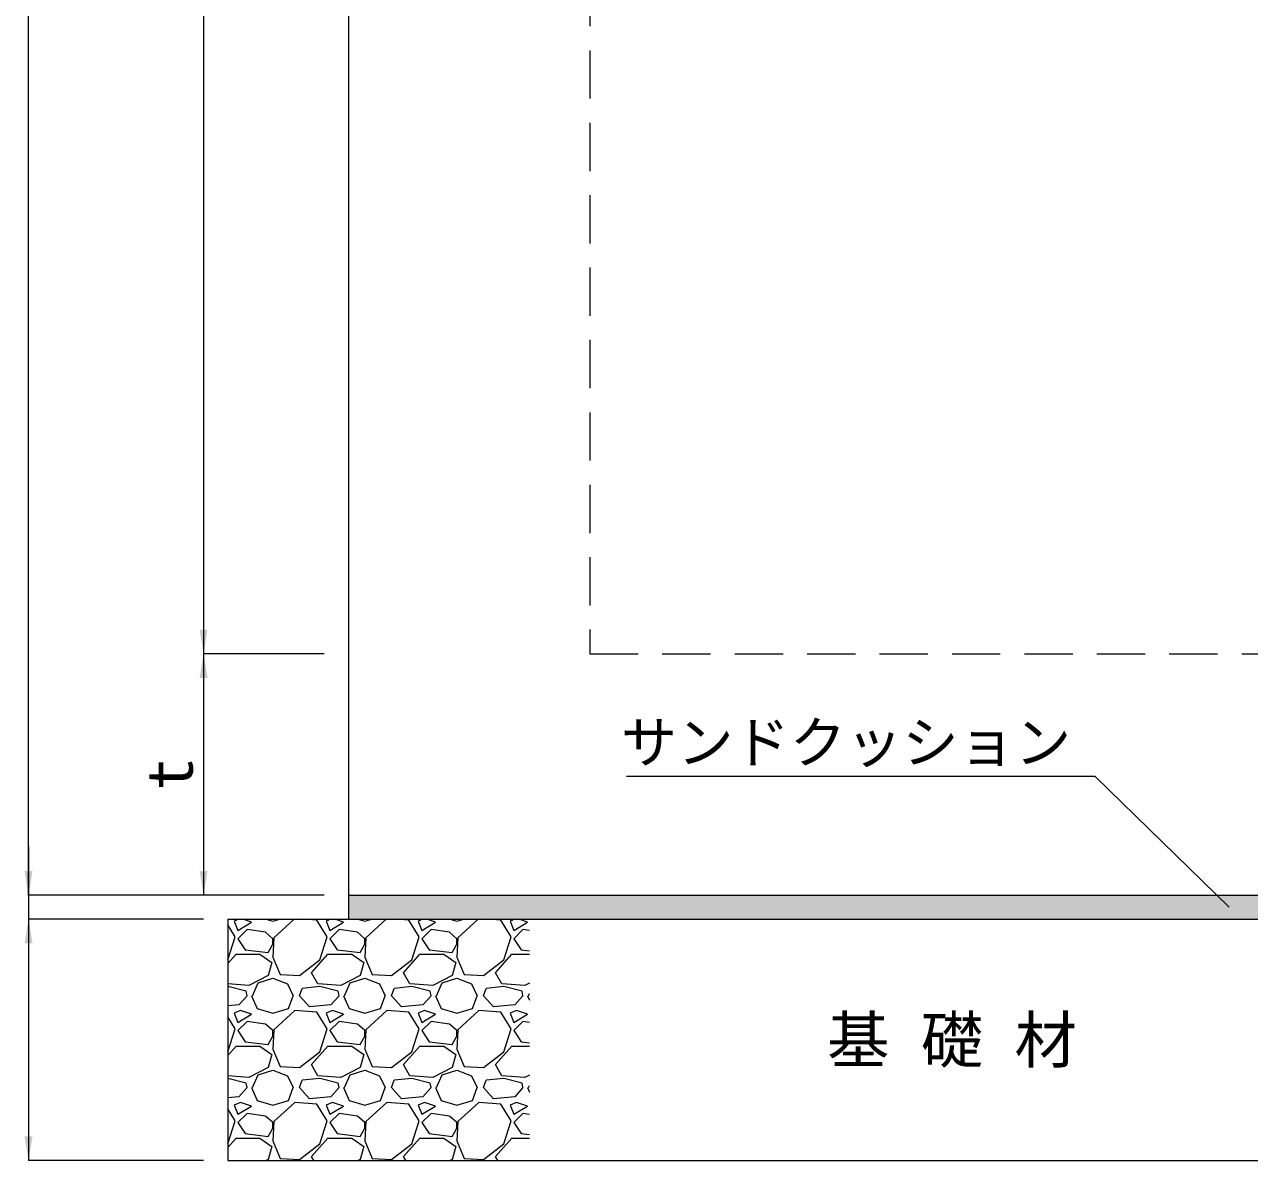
# Model space of a CAD drawing. Units: millimetres at full size; details may follow other scales. Extents: x 77366 to 106166, y -28085 to 6898.
# Drawn here: x 86397 to 87412, y -4197 to -3256 of the extents above; entities that cross this region are included whole.
import ezdxf
from ezdxf.enums import TextEntityAlignment as Align

# ---------------------------------------------------------------- set-up
doc = ezdxf.new("R2010")
doc.units = ezdxf.units.MM
doc.header["$LTSCALE"] = 50
doc.linetypes.add('USER2', pattern=[1.2, 0.8, -0.4])
doc.layers.add('モルタル', color=7, linetype='Continuous')
doc.layers.add('文字', color=7, linetype='Continuous')
for name, color, linetype, lineweight in [('基礎', 7, 'Continuous', 5), ('寸法線', 7, 'Continuous', 13), ('引出線', 4, 'Continuous', 13), ('本体', 2, 'Continuous', 20)]:
    doc.layers.add(name, color=color, linetype=linetype, lineweight=lineweight)
doc.styles.add('ＭＳ ゴシック', font='')
doc.styles.get('ＭＳ ゴシック').set_extended_font_data('MS Gothic')

# ---------------------------------------------------------------- blocks, each defined once
blk = doc.blocks.new('filled_arrow')
at = {"color": 0, "linetype": 'Continuous', "lineweight": -2}
blk.add_solid([(7.5, 1.25), (0, 0), (7.5, -1.25)], dxfattribs=at)

msp = doc.modelspace()

# ---------------------------------------------------------------- hatches: boundary and pattern name
at = {"layer": 'モルタル'}
msp.add_hatch(color=256, dxfattribs=at).paths.add_polyline_path([(87665.8, -3996.94), (87665.8, -3976.94), (86665.8, -3976.94), (86665.8, -3996.94)])

# ---------------------------------------------------------------- linework, layer by layer
at = {"layer": '基礎', "color": 3, "lineweight": 20}
for p, q in [((86565.8, -3996.94), (87765.8, -3996.94)), ((86565.8, -3996.94), (86565.8, -4196.94)), ((86565.8, -4196.94), (87765.8, -4196.94))]:
    msp.add_line(p, q, dxfattribs=at)
at = {"layer": '基礎'}
for p, q in [((86575.11, -3996.94), (86571.15, -3998.64)), ((86585.62, -3999.4), (86578.24, -3996.94)), ((86597.37, -3996.94), (86603.15, -3998.64)), ((86603.15, -3998.64), (86608.93, -3996.94)), ((86620.8, -3996.94), (86603.91, -4012.35)), ((86639.73, -3997.88), (86628.47, -3996.94)), ((86648.11, -4011.59), (86639.73, -3997.88)), ((86651.31, -3996.94), (86647.35, -3998.64)), ((86661.82, -3999.4), (86654.44, -3996.94)), ((86673.57, -3996.94), (86679.35, -3998.64)), ((86679.35, -3998.64), (86685.13, -3996.94)), ((86697, -3996.94), (86680.11, -4012.35)), ((86715.93, -3997.88), (86704.67, -3996.94)), ((86724.31, -4011.59), (86715.93, -3997.88)), ((86727.51, -3996.94), (86723.55, -3998.64)), ((86738.02, -3999.4), (86730.64, -3996.94)), ((86749.77, -3996.94), (86755.55, -3998.64)), ((86755.55, -3998.64), (86761.33, -3996.94)), ((86773.2, -3996.94), (86756.31, -4012.35)), ((86792.13, -3997.88), (86780.87, -3996.94)), ((86800.51, -4011.59), (86792.13, -3997.88)), ((86803.71, -3996.94), (86799.75, -3998.64)), ((86814.22, -3999.4), (86806.84, -3996.94)), ((86571.91, -4011.59), (86565.8, -4001.59)), ((86571.15, -3998.64), (86574.19, -4006.26)), ((86574.19, -4006.26), (86585.62, -3999.4)), ((86581.81, -4005.5), (86574.19, -4013.12)), ((86597.05, -4007.78), (86581.81, -4005.5)), ((86603.15, -4013.12), (86597.05, -4007.78)), ((86647.35, -3998.64), (86650.39, -4006.26)), ((86650.39, -4006.26), (86661.82, -3999.4)), ((86658.01, -4005.5), (86650.39, -4013.12)), ((86673.25, -4007.78), (86658.01, -4005.5)), ((86679.35, -4013.12), (86673.25, -4007.78)), ((86723.55, -3998.64), (86726.59, -4006.26)), ((86726.59, -4006.26), (86738.02, -3999.4)), ((86734.21, -4005.5), (86726.59, -4013.12)), ((86749.45, -4007.78), (86734.21, -4005.5)), ((86755.55, -4013.12), (86749.45, -4007.78)), ((86799.75, -3998.64), (86802.79, -4006.26)), ((86802.79, -4006.26), (86814.22, -3999.4)), ((86810.41, -4005.5), (86802.79, -4013.12)), ((86815.8, -4006.3), (86810.41, -4005.5)), ((86565.81, -4030.64), (86571.91, -4011.59)), ((86574.19, -4013.12), (86580.29, -4022.26)), ((86599.34, -4024.55), (86603.15, -4017.69)), ((86603.91, -4012.35), (86603.15, -4028.36)), ((86603.15, -4017.69), (86603.15, -4013.12)), ((86642.01, -4030.64), (86648.11, -4011.59)), ((86650.39, -4013.12), (86656.49, -4022.26)), ((86675.54, -4024.55), (86679.35, -4017.69)), ((86680.11, -4012.35), (86679.35, -4028.36)), ((86679.35, -4017.69), (86679.35, -4013.12)), ((86718.21, -4030.64), (86724.31, -4011.59)), ((86726.59, -4013.12), (86732.69, -4022.26)), ((86751.74, -4024.55), (86755.55, -4017.69)), ((86756.31, -4012.35), (86755.55, -4028.36)), ((86755.55, -4017.69), (86755.55, -4013.12)), ((86794.41, -4030.64), (86800.51, -4011.59)), ((86802.79, -4013.12), (86808.89, -4022.26)), ((86565.8, -4033.71), (86572.67, -4026.07)), ((86572.67, -4026.07), (86592.48, -4026.07)), ((86580.29, -4022.26), (86599.34, -4024.55)), ((86592.48, -4026.07), (86602.39, -4032.93)), ((86603.15, -4028.36), (86609.25, -4042.83)), ((86635.15, -4041.31), (86648.87, -4026.07)), ((86648.87, -4026.07), (86668.68, -4026.07)), ((86656.49, -4022.26), (86675.54, -4024.55)), ((86668.68, -4026.07), (86678.59, -4032.93)), ((86679.35, -4028.36), (86685.45, -4042.83)), ((86711.35, -4041.31), (86725.07, -4026.07)), ((86725.07, -4026.07), (86744.88, -4026.07)), ((86732.69, -4022.26), (86751.74, -4024.55)), ((86744.88, -4026.07), (86754.79, -4032.93)), ((86755.55, -4028.36), (86761.65, -4042.83)), ((86787.55, -4041.31), (86801.27, -4026.07)), ((86801.27, -4026.07), (86815.8, -4026.07)), ((86808.89, -4022.26), (86815.8, -4023.09)), ((86565.8, -4030.65), (86565.81, -4030.64)), ((86602.39, -4032.93), (86599.34, -4043.6)), ((86625.25, -4043.6), (86642.01, -4030.64)), ((86678.59, -4032.93), (86675.54, -4043.6)), ((86701.45, -4043.6), (86718.21, -4030.64)), ((86754.79, -4032.93), (86751.74, -4043.6)), ((86777.65, -4043.6), (86794.41, -4030.64)), ((86599.34, -4043.6), (86583.34, -4051.98)), ((86590.96, -4049.69), (86603.15, -4045.88)), ((86603.15, -4045.88), (86615.34, -4050.45)), ((86609.25, -4042.83), (86625.25, -4043.6)), ((86640.49, -4050.45), (86635.15, -4041.31)), ((86675.54, -4043.6), (86659.54, -4051.98)), ((86667.16, -4049.69), (86679.35, -4045.88)), ((86679.35, -4045.88), (86691.54, -4050.45)), ((86685.45, -4042.83), (86701.45, -4043.6)), ((86716.69, -4050.45), (86711.35, -4041.31)), ((86751.74, -4043.6), (86735.74, -4051.98)), ((86743.36, -4049.69), (86755.55, -4045.88)), ((86755.55, -4045.88), (86767.74, -4050.45)), ((86761.65, -4042.83), (86777.65, -4043.6)), ((86792.89, -4050.45), (86787.55, -4041.31)), ((86583.34, -4051.98), (86565.8, -4050.57)), ((86565.81, -4052.74), (86565.8, -4052.74)), ((86581.05, -4056.55), (86565.81, -4052.74)), ((86581.81, -4060.36), (86581.05, -4056.55)), ((86586.39, -4060.36), (86590.96, -4049.69)), ((86615.34, -4050.45), (86619.91, -4060.36)), ((86625.25, -4060.36), (86627.53, -4054.26)), ((86642.01, -4052.74), (86627.53, -4054.26)), ((86659.54, -4051.98), (86640.49, -4050.45)), ((86657.25, -4056.55), (86642.01, -4052.74)), ((86658.01, -4060.36), (86657.25, -4056.55)), ((86662.59, -4060.36), (86667.16, -4049.69)), ((86691.54, -4050.45), (86696.11, -4060.36)), ((86701.45, -4060.36), (86703.73, -4054.26)), ((86718.21, -4052.74), (86703.73, -4054.26)), ((86735.74, -4051.98), (86716.69, -4050.45)), ((86733.45, -4056.55), (86718.21, -4052.74)), ((86734.21, -4060.36), (86733.45, -4056.55)), ((86738.79, -4060.36), (86743.36, -4049.69)), ((86767.74, -4050.45), (86772.31, -4060.36)), ((86777.65, -4060.36), (86779.93, -4054.26)), ((86794.41, -4052.74), (86779.93, -4054.26)), ((86811.94, -4051.98), (86792.89, -4050.45)), ((86809.65, -4056.55), (86794.41, -4052.74)), ((86810.41, -4060.36), (86809.65, -4056.55)), ((86815.8, -4049.96), (86811.94, -4051.98)), ((86814.99, -4060.36), (86815.8, -4058.47)), ((86574.96, -4067.98), (86565.8, -4068.78)), ((86581.81, -4060.36), (86574.96, -4067.98)), ((86585.62, -4060.36), (86590.2, -4071.03)), ((86616.1, -4071.03), (86619.91, -4060.36)), ((86633.63, -4069.5), (86625.25, -4060.36)), ((86651.16, -4067.98), (86633.63, -4069.5)), ((86658.01, -4060.36), (86651.16, -4067.98)), ((86661.82, -4060.36), (86666.4, -4071.03)), ((86692.3, -4071.03), (86696.11, -4060.36)), ((86709.83, -4069.5), (86701.45, -4060.36)), ((86727.36, -4067.98), (86709.83, -4069.5)), ((86734.21, -4060.36), (86727.36, -4067.98)), ((86738.02, -4060.36), (86742.6, -4071.03)), ((86768.5, -4071.03), (86772.31, -4060.36)), ((86786.03, -4069.5), (86777.65, -4060.36)), ((86803.56, -4067.98), (86786.03, -4069.5)), ((86810.41, -4060.36), (86803.56, -4067.98)), ((86814.22, -4060.36), (86815.8, -4064.03)), ((86571.91, -4087.79), (86565.8, -4077.79)), ((86576.48, -4072.55), (86571.15, -4074.84)), ((86571.15, -4074.84), (86574.19, -4082.46)), ((86574.19, -4082.46), (86585.62, -4075.6)), ((86585.62, -4075.6), (86576.48, -4072.55)), ((86590.2, -4071.03), (86603.15, -4074.84)), ((86603.15, -4074.84), (86616.1, -4071.03)), ((86621.44, -4072.55), (86603.91, -4088.55)), ((86639.73, -4074.08), (86621.44, -4072.55)), ((86648.11, -4087.79), (86639.73, -4074.08)), ((86652.68, -4072.55), (86647.35, -4074.84)), ((86647.35, -4074.84), (86650.39, -4082.46)), ((86650.39, -4082.46), (86661.82, -4075.6)), ((86661.82, -4075.6), (86652.68, -4072.55)), ((86666.4, -4071.03), (86679.35, -4074.84)), ((86679.35, -4074.84), (86692.3, -4071.03)), ((86697.64, -4072.55), (86680.11, -4088.55)), ((86715.93, -4074.08), (86697.64, -4072.55)), ((86724.31, -4087.79), (86715.93, -4074.08)), ((86728.88, -4072.55), (86723.55, -4074.84)), ((86723.55, -4074.84), (86726.59, -4082.46)), ((86726.59, -4082.46), (86738.02, -4075.6)), ((86738.02, -4075.6), (86728.88, -4072.55)), ((86742.6, -4071.03), (86755.55, -4074.84)), ((86755.55, -4074.84), (86768.5, -4071.03)), ((86773.84, -4072.55), (86756.31, -4088.55)), ((86792.13, -4074.08), (86773.84, -4072.55)), ((86800.51, -4087.79), (86792.13, -4074.08)), ((86805.08, -4072.55), (86799.75, -4074.84)), ((86799.75, -4074.84), (86802.79, -4082.46)), ((86802.79, -4082.46), (86814.22, -4075.6)), ((86814.22, -4075.6), (86805.08, -4072.55)), ((86565.81, -4106.84), (86571.91, -4087.79)), ((86581.81, -4081.7), (86574.19, -4089.32)), ((86574.19, -4089.32), (86580.29, -4098.46)), ((86597.05, -4083.98), (86581.81, -4081.7)), ((86603.15, -4089.32), (86597.05, -4083.98)), ((86603.91, -4088.55), (86603.15, -4104.56)), ((86603.15, -4093.89), (86603.15, -4089.32)), ((86642.01, -4106.84), (86648.11, -4087.79)), ((86658.01, -4081.7), (86650.39, -4089.32)), ((86650.39, -4089.32), (86656.49, -4098.46)), ((86673.25, -4083.98), (86658.01, -4081.7)), ((86679.35, -4089.32), (86673.25, -4083.98)), ((86680.11, -4088.55), (86679.35, -4104.56)), ((86679.35, -4093.89), (86679.35, -4089.32)), ((86718.21, -4106.84), (86724.31, -4087.79)), ((86734.21, -4081.7), (86726.59, -4089.32)), ((86726.59, -4089.32), (86732.69, -4098.46)), ((86749.45, -4083.98), (86734.21, -4081.7)), ((86755.55, -4089.32), (86749.45, -4083.98)), ((86756.31, -4088.55), (86755.55, -4104.56)), ((86755.55, -4093.89), (86755.55, -4089.32)), ((86794.41, -4106.84), (86800.51, -4087.79)), ((86810.41, -4081.7), (86802.79, -4089.32)), ((86802.79, -4089.32), (86808.89, -4098.46)), ((86815.8, -4082.5), (86810.41, -4081.7)), ((86580.29, -4098.46), (86599.34, -4100.75)), ((86599.34, -4100.75), (86603.15, -4093.89)), ((86656.49, -4098.46), (86675.54, -4100.75)), ((86675.54, -4100.75), (86679.35, -4093.89)), ((86732.69, -4098.46), (86751.74, -4100.75)), ((86751.74, -4100.75), (86755.55, -4093.89)), ((86808.89, -4098.46), (86815.8, -4099.29)), ((86565.8, -4109.91), (86572.67, -4102.27)), ((86565.8, -4106.85), (86565.81, -4106.84)), ((86572.67, -4102.27), (86592.48, -4102.27)), ((86592.48, -4102.27), (86602.39, -4109.13)), ((86602.39, -4109.13), (86599.34, -4119.8)), ((86603.15, -4104.56), (86609.25, -4119.03)), ((86625.25, -4119.8), (86642.01, -4106.84)), ((86635.15, -4117.51), (86648.87, -4102.27)), ((86648.87, -4102.27), (86668.68, -4102.27)), ((86668.68, -4102.27), (86678.59, -4109.13)), ((86678.59, -4109.13), (86675.54, -4119.8)), ((86679.35, -4104.56), (86685.45, -4119.03)), ((86701.45, -4119.8), (86718.21, -4106.84)), ((86711.35, -4117.51), (86725.07, -4102.27)), ((86725.07, -4102.27), (86744.88, -4102.27)), ((86744.88, -4102.27), (86754.79, -4109.13)), ((86754.79, -4109.13), (86751.74, -4119.8)), ((86755.55, -4104.56), (86761.65, -4119.03)), ((86777.65, -4119.8), (86794.41, -4106.84)), ((86787.55, -4117.51), (86801.27, -4102.27)), ((86801.27, -4102.27), (86815.8, -4102.27)), ((86599.34, -4119.8), (86583.34, -4128.18)), ((86609.25, -4119.03), (86625.25, -4119.8)), ((86640.49, -4126.65), (86635.15, -4117.51)), ((86675.54, -4119.8), (86659.54, -4128.18)), ((86685.45, -4119.03), (86701.45, -4119.8)), ((86716.69, -4126.65), (86711.35, -4117.51)), ((86751.74, -4119.8), (86735.74, -4128.18)), ((86761.65, -4119.03), (86777.65, -4119.8)), ((86792.89, -4126.65), (86787.55, -4117.51)), ((86583.34, -4128.18), (86565.8, -4126.77)), ((86565.81, -4128.94), (86565.8, -4128.94)), ((86581.05, -4132.75), (86565.81, -4128.94)), ((86586.39, -4136.56), (86590.96, -4125.89)), ((86590.96, -4125.89), (86603.15, -4122.08)), ((86603.15, -4122.08), (86615.34, -4126.65)), ((86615.34, -4126.65), (86619.91, -4136.56)), ((86642.01, -4128.94), (86627.53, -4130.46)), ((86659.54, -4128.18), (86640.49, -4126.65)), ((86657.25, -4132.75), (86642.01, -4128.94)), ((86662.59, -4136.56), (86667.16, -4125.89)), ((86667.16, -4125.89), (86679.35, -4122.08)), ((86679.35, -4122.08), (86691.54, -4126.65)), ((86691.54, -4126.65), (86696.11, -4136.56)), ((86718.21, -4128.94), (86703.73, -4130.46)), ((86735.74, -4128.18), (86716.69, -4126.65)), ((86733.45, -4132.75), (86718.21, -4128.94)), ((86738.79, -4136.56), (86743.36, -4125.89)), ((86743.36, -4125.89), (86755.55, -4122.08)), ((86755.55, -4122.08), (86767.74, -4126.65)), ((86767.74, -4126.65), (86772.31, -4136.56)), ((86794.41, -4128.94), (86779.93, -4130.46)), ((86811.94, -4128.18), (86792.89, -4126.65)), ((86809.65, -4132.75), (86794.41, -4128.94)), ((86815.8, -4126.16), (86811.94, -4128.18)), ((86581.81, -4136.56), (86574.96, -4144.18)), ((86581.81, -4136.56), (86581.05, -4132.75)), ((86585.62, -4136.56), (86590.2, -4147.23)), ((86616.1, -4147.23), (86619.91, -4136.56)), ((86625.25, -4136.56), (86627.53, -4130.46)), ((86633.63, -4145.7), (86625.25, -4136.56)), ((86658.01, -4136.56), (86651.16, -4144.18)), ((86658.01, -4136.56), (86657.25, -4132.75)), ((86661.82, -4136.56), (86666.4, -4147.23)), ((86692.3, -4147.23), (86696.11, -4136.56)), ((86701.45, -4136.56), (86703.73, -4130.46)), ((86709.83, -4145.7), (86701.45, -4136.56)), ((86734.21, -4136.56), (86727.36, -4144.18)), ((86734.21, -4136.56), (86733.45, -4132.75)), ((86738.02, -4136.56), (86742.6, -4147.23)), ((86768.5, -4147.23), (86772.31, -4136.56)), ((86777.65, -4136.56), (86779.93, -4130.46)), ((86786.03, -4145.7), (86777.65, -4136.56)), ((86810.41, -4136.56), (86803.56, -4144.18)), ((86810.41, -4136.56), (86809.65, -4132.75)), ((86814.22, -4136.56), (86815.8, -4140.23)), ((86814.99, -4136.56), (86815.8, -4134.67)), ((86574.96, -4144.18), (86565.8, -4144.98)), ((86576.48, -4148.75), (86571.15, -4151.04)), ((86585.62, -4151.8), (86576.48, -4148.75)), ((86590.2, -4147.23), (86603.15, -4151.04)), ((86603.15, -4151.04), (86616.1, -4147.23)), ((86621.44, -4148.75), (86603.91, -4164.75)), ((86639.73, -4150.28), (86621.44, -4148.75)), ((86651.16, -4144.18), (86633.63, -4145.7)), ((86648.11, -4163.99), (86639.73, -4150.28)), ((86652.68, -4148.75), (86647.35, -4151.04)), ((86661.82, -4151.8), (86652.68, -4148.75)), ((86666.4, -4147.23), (86679.35, -4151.04)), ((86679.35, -4151.04), (86692.3, -4147.23)), ((86697.64, -4148.75), (86680.11, -4164.75)), ((86715.93, -4150.28), (86697.64, -4148.75)), ((86727.36, -4144.18), (86709.83, -4145.7)), ((86724.31, -4163.99), (86715.93, -4150.28)), ((86728.88, -4148.75), (86723.55, -4151.04)), ((86738.02, -4151.8), (86728.88, -4148.75)), ((86742.6, -4147.23), (86755.55, -4151.04)), ((86755.55, -4151.04), (86768.5, -4147.23)), ((86773.84, -4148.75), (86756.31, -4164.75)), ((86792.13, -4150.28), (86773.84, -4148.75)), ((86803.56, -4144.18), (86786.03, -4145.7)), ((86800.51, -4163.99), (86792.13, -4150.28)), ((86805.08, -4148.75), (86799.75, -4151.04)), ((86814.22, -4151.8), (86805.08, -4148.75)), ((86571.91, -4163.99), (86565.8, -4153.99)), ((86571.15, -4151.04), (86574.19, -4158.66)), ((86574.19, -4158.66), (86585.62, -4151.8)), ((86581.81, -4157.9), (86574.19, -4165.52)), ((86597.05, -4160.18), (86581.81, -4157.9)), ((86603.15, -4165.52), (86597.05, -4160.18)), ((86647.35, -4151.04), (86650.39, -4158.66)), ((86650.39, -4158.66), (86661.82, -4151.8)), ((86658.01, -4157.9), (86650.39, -4165.52)), ((86673.25, -4160.18), (86658.01, -4157.9)), ((86679.35, -4165.52), (86673.25, -4160.18)), ((86723.55, -4151.04), (86726.59, -4158.66)), ((86726.59, -4158.66), (86738.02, -4151.8)), ((86734.21, -4157.9), (86726.59, -4165.52)), ((86749.45, -4160.18), (86734.21, -4157.9)), ((86755.55, -4165.52), (86749.45, -4160.18)), ((86799.75, -4151.04), (86802.79, -4158.66)), ((86802.79, -4158.66), (86814.22, -4151.8)), ((86810.41, -4157.9), (86802.79, -4165.52)), ((86815.8, -4158.7), (86810.41, -4157.9)), ((86565.81, -4183.04), (86571.91, -4163.99)), ((86574.19, -4165.52), (86580.29, -4174.66)), ((86599.34, -4176.95), (86603.15, -4170.09)), ((86603.91, -4164.75), (86603.15, -4180.76)), ((86603.15, -4170.09), (86603.15, -4165.52)), ((86642.01, -4183.04), (86648.11, -4163.99)), ((86650.39, -4165.52), (86656.49, -4174.66)), ((86675.54, -4176.95), (86679.35, -4170.09)), ((86680.11, -4164.75), (86679.35, -4180.76)), ((86679.35, -4170.09), (86679.35, -4165.52)), ((86718.21, -4183.04), (86724.31, -4163.99)), ((86726.59, -4165.52), (86732.69, -4174.66)), ((86751.74, -4176.95), (86755.55, -4170.09)), ((86756.31, -4164.75), (86755.55, -4180.76)), ((86755.55, -4170.09), (86755.55, -4165.52)), ((86794.41, -4183.04), (86800.51, -4163.99)), ((86802.79, -4165.52), (86808.89, -4174.66)), ((86565.8, -4186.11), (86572.67, -4178.47)), ((86572.67, -4178.47), (86592.48, -4178.47)), ((86580.29, -4174.66), (86599.34, -4176.95)), ((86592.48, -4178.47), (86602.39, -4185.33)), ((86603.15, -4180.76), (86609.25, -4195.23)), ((86635.15, -4193.71), (86648.87, -4178.47)), ((86648.87, -4178.47), (86668.68, -4178.47)), ((86656.49, -4174.66), (86675.54, -4176.95)), ((86668.68, -4178.47), (86678.59, -4185.33)), ((86679.35, -4180.76), (86685.45, -4195.23)), ((86711.35, -4193.71), (86725.07, -4178.47)), ((86725.07, -4178.47), (86744.88, -4178.47)), ((86732.69, -4174.66), (86751.74, -4176.95)), ((86744.88, -4178.47), (86754.79, -4185.33)), ((86755.55, -4180.76), (86761.65, -4195.23)), ((86787.55, -4193.71), (86801.27, -4178.47)), ((86801.27, -4178.47), (86815.8, -4178.47)), ((86808.89, -4174.66), (86815.8, -4175.49)), ((86565.8, -4183.05), (86565.81, -4183.04)), ((86602.39, -4185.33), (86599.34, -4196)), ((86625.25, -4196), (86642.01, -4183.04)), ((86678.59, -4185.33), (86675.54, -4196)), ((86701.45, -4196), (86718.21, -4183.04)), ((86754.79, -4185.33), (86751.74, -4196)), ((86777.65, -4196), (86794.41, -4183.04)), ((86599.34, -4196), (86597.54, -4196.94)), ((86609.25, -4195.23), (86625.25, -4196)), ((86637.04, -4196.94), (86635.15, -4193.71)), ((86675.54, -4196), (86673.74, -4196.94)), ((86685.45, -4195.23), (86701.45, -4196)), ((86713.24, -4196.94), (86711.35, -4193.71)), ((86751.74, -4196), (86749.94, -4196.94)), ((86761.65, -4195.23), (86777.65, -4196)), ((86789.44, -4196.94), (86787.55, -4193.71))]:
    msp.add_line(p, q, dxfattribs=at)
at = {"layer": '寸法線'}
for p, q in [((86400.8, -3976.94), (86400.8, -2676.94)), ((86545.8, -2676.94), (86545.8, -3776.94)), ((86645.8, -3776.94), (86545.8, -3776.94)), ((86545.8, -3776.94), (86545.8, -3976.94)), ((86645.8, -3776.94), (86545.8, -3776.94)), ((86400.8, -3936.94), (86400.8, -4036.94)), ((86645.8, -3976.94), (86400.8, -3976.94)), ((86645.8, -3976.94), (86400.8, -3976.94)), ((86645.8, -3976.94), (86545.8, -3976.94)), ((86545.8, -3996.94), (86400.8, -3996.94)), ((86400.8, -3996.94), (86400.8, -4196.94)), ((86545.8, -3996.94), (86400.8, -3996.94)), ((86545.8, -4196.94), (86400.8, -4196.94))]:
    msp.add_line(p, q, dxfattribs=at)
at = {"layer": '引出線'}
msp.add_lwpolyline([(87395.43, -3986.94), (87284.49, -3878.67), (86896.27, -3878.67)], dxfattribs=at)
at = {"layer": '本体', "linetype": 'USER2', "lineweight": 9}
for p, q in [((86865.8, -2676.94), (86865.8, -3776.94)), ((86865.8, -3776.94), (87465.8, -3776.94))]:
    msp.add_line(p, q, dxfattribs=at)
at = {"layer": '本体'}
for p, q in [((86665.8, -2682.94), (86665.8, -3976.94)), ((86665.8, -3976.94), (87665.8, -3976.94)), ((86665.8, -3976.94), (86665.8, -3996.94)), ((86715.8, -3996.94), (87615.8, -3996.94))]:
    msp.add_line(p, q, dxfattribs=at)

# ---------------------------------------------------------------- block references
at = {"layer": '寸法線', "xscale": 2.67, "yscale": 2.67}
for p, rotation in [((86545.8, -3776.94), 90), ((86545.8, -3776.94), 270), ((86400.8, -3976.94), 90), ((86400.8, -3976.94), 90), ((86545.8, -3976.94), 90), ((86400.8, -3996.94), 270), ((86400.8, -3996.94), 270), ((86400.8, -4196.94), 90)]:
    msp.add_blockref('filled_arrow', p, dxfattribs=dict(at, rotation=rotation))
at = {"layer": '引出線', "xscale": 0.133, "yscale": 0.133, "rotation": 135.7}
msp.add_blockref('filled_arrow', (87395.43, -3986.94), dxfattribs=at)

# ---------------------------------------------------------------- texts
at = {"layer": '寸法線', "style": 'ＭＳ ゴシック'}
msp.add_text('t', height=37.98, rotation=90, dxfattribs=at).set_placement((86517.8, -3876.94), align=Align.MIDDLE_CENTER)
at = {"layer": '引出線', "style": 'ＭＳ ゴシック'}
msp.add_text('サンドクッション', height=34.18, dxfattribs=at).set_placement((87264.49, -3833.28), align=Align.TOP_RIGHT)
at = {"layer": '文字', "style": 'ＭＳ ゴシック'}
msp.add_text('基 礎 材', height=37.98, dxfattribs=at).set_placement((87165.8, -4096.94), align=Align.MIDDLE_CENTER)

doc.saveas('drawing.dxf')
